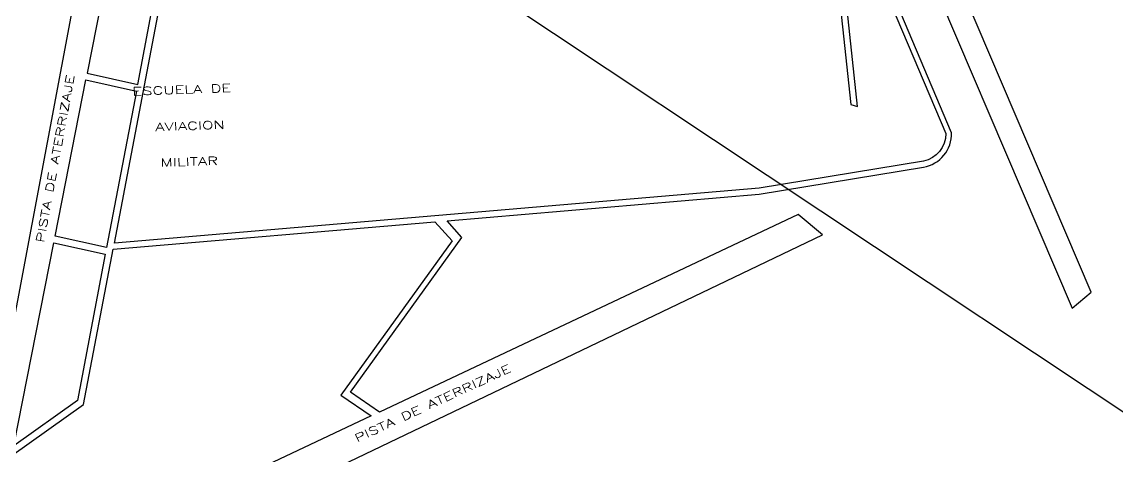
# Model space of a CAD drawing. Header units: millimetres. Extents: x 4374322 to 4409026, y 6503580 to 6534206.
# Drawn here: x 4378090 to 4380827, y 6520363 to 6521447 of the extents above; entities that cross this region are included whole.
import ezdxf

# ---------------------------------------------------------------- set-up
doc = ezdxf.new("R2010")
doc.units = ezdxf.units.MM
for name, color, linetype in [('FERROCARRIL', 252, 'VÍAS'), ('LINEA CALLE', 252, 'Continuous'), ('NOMBRE BARRIO', 8, 'Continuous'), ('NOMBRE CALLE', 252, 'Continuous')]:
    doc.layers.add(name, color=color, linetype=linetype)
doc.styles.add('ROMANS', font='romans')
doc.linetypes.add('VÍAS', pattern='A,3.81,[130,ltypeshp.shx,S=6.35,R=0,X=0,Y=0],3.81', length=7.62)

msp = doc.modelspace()

# ---------------------------------------------------------------- linework, layer by layer
at = {"layer": 'FERROCARRIL', "ltscale": 0.3, "transparency": 33554687}
msp.add_line((4378439, 6522070.6), (4380980.1, 6520381.2), dxfattribs=at)
at = {"layer": 'LINEA CALLE', "transparency": 33554687}
for points in [[(4380259.1, 6521799.1), (4380714.6, 6520732.9), (4380761.9, 6520772.7), (4380223.5, 6522032.9)], [(4378345.3, 6521784.5), (4378253.7, 6521319.6), (4378379.8, 6521291.3), (4378444.6, 6521631.4), (4378345.3, 6521784.5)]]:
    msp.add_lwpolyline(points, dxfattribs=at)
for points in [[(4380080.4, 6521994.7), (4380161.5, 6521240.9), (4380177.9, 6521236.4), (4380146, 6521533.8, -0.433686)], [(4378301.6, 6521936.5), (4377966.2, 6520153.1), (4378026, 6520151.8), (4378065.5, 6520364.3), (4378244.6, 6520492.3), (4378318.6, 6520879.9), (4379122.5, 6520948.2), (4379165.8, 6520901), (4378887, 6520515.4), (4378962.8, 6520463.4), (4378443.5, 6520218.3), (4378507.9, 6520157.4), (4380090.8, 6520916), (4380029.7, 6520966.8), (4378983.5, 6520473.1), (4378911.2, 6520523.1), (4379189.2, 6520909.2), (4379153.1, 6520950.8), (4379932.6, 6521017), (4380342.6, 6521084.6, 0.375242), (4380412.9, 6521170.5), (4380277.3, 6521490.7, 0.404062)], [(4380262.3, 6521490.3), (4380398.5, 6521168.6, -0.360562), (4380342.6, 6521099.6), (4379932.6, 6521032), (4378321.5, 6520895.2), (4378321.5, 6520895.2), (4378462.6, 6521634.9)], [(4380896.5, 6521269.3, 0.094119), (4380817.4, 6521580.5, 0.090547)]]:
    msp.add_lwpolyline(points, format="xyb", dxfattribs=at)
for points in [[(4378302, 6520883.9), (4378173.5, 6520912.7), (4378250.4, 6521302.9), (4378376.6, 6521274.6)], [(4378298.9, 6520867.2), (4378229.2, 6520502.1), (4378070.3, 6520388.6), (4378170.3, 6520896)]]:
    msp.add_lwpolyline(points, close=True, dxfattribs=at)

# ---------------------------------------------------------------- texts
at = {"layer": 'NOMBRE BARRIO', "transparency": 33554687, "style": 'ROMANS', "width": 1.5}
for s, p in [('ESCUELA DE ', (4378366.9, 6521263.8)), ('AVIACION', (4378423.9, 6521174.8)), ('MILITAR', (4378436.9, 6521085.8))]:
    msp.add_text(s, height=20, rotation=2, dxfattribs=at).set_placement(p)
at = {"layer": 'NOMBRE CALLE', "transparency": 33554687, "style": 'ROMANS', "width": 1.5}
for rotation, p in [(79.6036, (4378145.1, 6520894.7)), (24.6676, (4378927.5, 6520397.1))]:
    msp.add_text('PISTA DE ATERRIZAJE', height=20, rotation=rotation, dxfattribs=at).set_placement(p)

doc.saveas('drawing.dxf')
